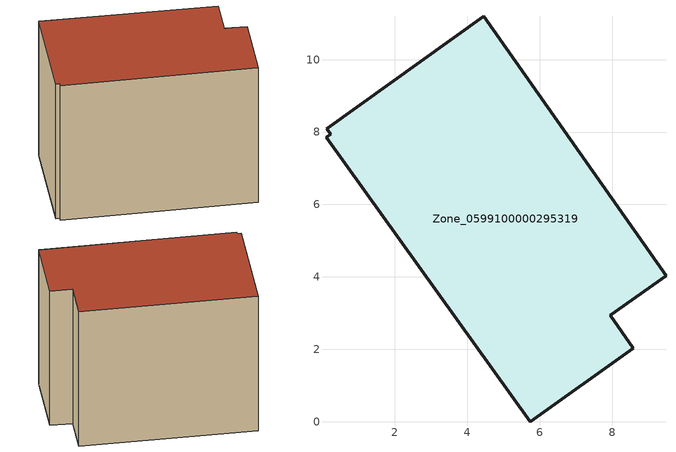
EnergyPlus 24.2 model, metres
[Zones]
Zone_0599100000295319
 floor ground (C_G): 0.23,7.94 0.12,8.1 4.46,11.2 9.49,4.03 7.95,2.93 8.58,2.02 5.74,0 0.11,7.86 z0
 wall outside (C_F): 5.74,0 8.58,2.02 7.95,2.93 9.49,4.03 4.46,11.2 0.12,8.1 0.23,7.94 0.11,7.86 5.74,0 z0:7.94
 roof outside (C_R): 0.12,8.1 0.23,7.94 0.11,7.86 5.74,0 8.58,2.02 7.95,2.93 9.49,4.03 4.46,11.2 z7.94
[BUILDING]
Pand.0599100000295319: North Axis=0; Terrain=City; Loads Convergence Tolerance Value=0.04; Temperature Convergence Tolerance Value=0.4; Solar Distribution=FullExterior; Maximum Number of Warmup Days=25; Minimum Number of Warmup Days=1
[Site:Location]
Rotterdam.The.Hague.AP_ZH_NLD Design_Conditions: Latitude=51.96; Longitude=4.45; Time Zone=1; Elevation=-4.5
[SITE:GROUNDTEMPERATURE:BUILDINGSURFACE]
18, 18, 18, 18, 18, 18, 18, 18, 18, 18, 18, 18
[MATERIAL] Thermal Absorptance=0.9; Solar Absorptance=0.7; Visible Absorptance=0.7
Name | Roughness | Thickness | Conductivity | Density | Specific Heat
G.TI.1975-1991 | MediumSmooth | 0.15 | 0.288461 | 540 | 1210
F.TI.1975-1991 | Rough | 0.3 | 0.230769 | 1920 | 840
R.TI.1975-1991 | MediumRough | 0.2 | 0.153846 | 1500 | 1000
[CONSTRUCTION]
C_G: G.TI.1975-1991
C_F: F.TI.1975-1991
C_R: R.TI.1975-1991
[ZONE]
Zone_0599100000295319: Type=1; Multiplier=1; Ceiling Height=Autocalculate; Volume=Autocalculate; Floor Area=autocalculate; Part of Total Floor Area=Yes
[ZONEINFILTRATION:DESIGNFLOWRATE]
Infil_Zone_0599100000295319: Zone or ZoneList or Space or SpaceList=Zone_0599100000295319; Schedule=AlwaysOn; Design Flow Rate Calculation Method=Flow/Area; Flow Rate per Floor Area=0.003; Constant Term Coefficient=1; Temperature Term Coefficient=0; Velocity Term Coefficient=0; Velocity Squared Term Coefficient=0
[HVACTEMPLATE:ZONE:IDEALLOADSAIRSYSTEM]
Zone_0599100000295319: Maximum Heating Supply Air Temperature=50; Minimum Cooling Supply Air Temperature=13; Maximum Heating Supply Air Humidity Ratio=0.0156; Minimum Cooling Supply Air Humidity Ratio=0.0077; Heating Limit=NoLimit; Cooling Limit=NoLimit; Dehumidification Control Type=ConstantSensibleHeatRatio; Cooling Sensible Heat Ratio=0.7; Dehumidification Setpoint=60; Humidification Control Type=None; Humidification Setpoint=30; Outdoor Air Method=None; Outdoor Air Flow Rate per Person=0.00944; Outdoor Air Flow Rate per Zone Floor Area=0; Outdoor Air Flow Rate per Zone=0; Demand Controlled Ventilation Type=None; Outdoor Air Economizer Type=NoEconomizer; Heat Recovery Type=None; Sensible Heat Recovery Effectiveness=0.7; Latent Heat Recovery Effectiveness=0.65
[ZONECONTROL:THERMOSTAT]
ThermostatControl_Zone_0599100000295319: Zone or ZoneList=Zone_0599100000295319; Control Type Schedule=DualSetpointControlType; Control 1=Thermostat_Zone_0599100000295319; Temperature Difference Between Cutout And Setpoint=0
[THERMOSTATSETPOINT:DUALSETPOINT]
Thermostat_Zone_0599100000295319: Heating Setpoint Temperature Schedule=HeatingSetpoint_Zone_0599100000295319; Cooling Setpoint Temperature Schedule=CoolingSetpoint_Zone_0599100000295319
[SCHEDULE:COMPACT]
HeatingSetpoint_Zone_0599100000295319: Through: 12/31, For: AllDays, Until: 24:00, 21
CoolingSetpoint_Zone_0599100000295319: Through: 12/31, For: AllDays, Until: 24:00, 24
DualSetpointControlType: Through: 12/31, For: AllDays, Until: 24:00, 4
AlwaysOn: Through: 12/31, For: AllDays, Until: 24:00, 1
